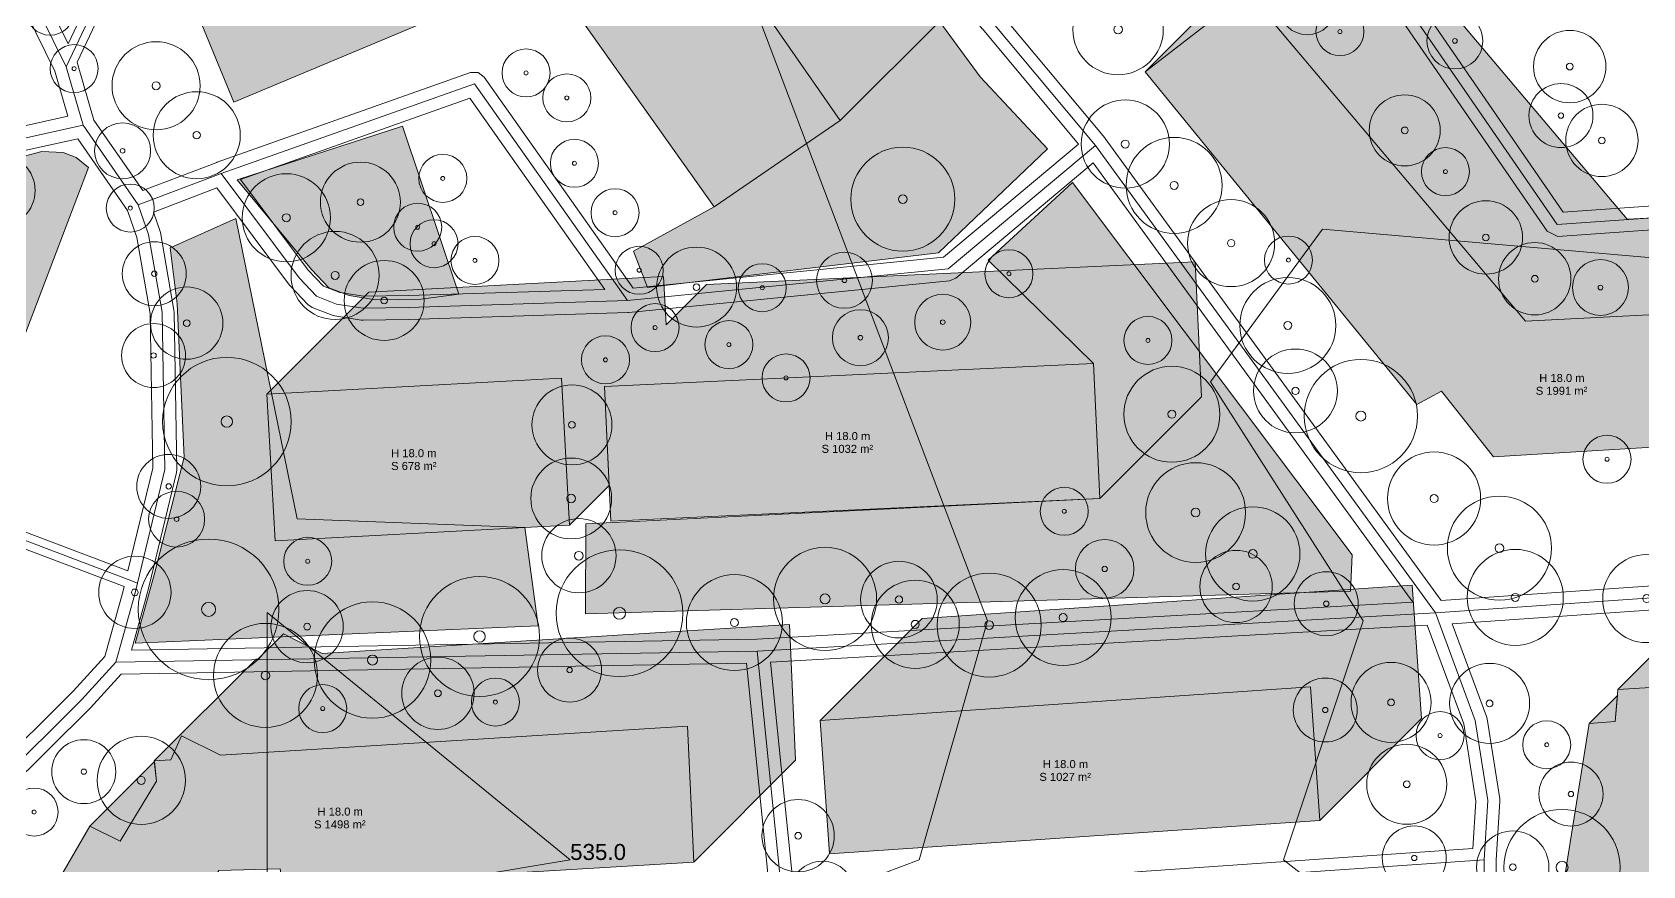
# Model space of a CAD drawing. Header units: metres. Extents: x -4 to 1086, y -7 to 929.
# Drawn here: x 484.9 to 686.2, y 313.1 to 417.3 of the extents above; entities that cross this region are included whole.
import ezdxf

# ---------------------------------------------------------------- set-up
doc = ezdxf.new("R2010")
doc.units = ezdxf.units.M
doc.header["$MEASUREMENT"] = 0
for name, color, linetype, lineweight, true_color in [('TPX_BUILDING_AREAS_TEXT', 7, 'CONTINUOUS', 0, 0x000000), ('TPX_BUILDING_HEIGHTS_TEXT', 7, 'CONTINUOUS', 0, 0x000000), ('TPX_BUILDINGS', 7, 'CONTINUOUS', 0, 0x000000), ('TPX_BUILDINGS_HATCH', 7, 'CONTINUOUS', 0, 0xf0f0f0), ('TPX_BUILDINGS_SHADOWS_HATCH', 7, 'CONTINUOUS', 0, 0x000000), ('TPX_BUILDINGS_SHADOWS_OUTLINES', 7, 'CONTINUOUS', 0, 0x000000), ('TPX_CONTOUR_LINES_5M', 7, 'CONTINUOUS', 0, 0x969696), ('TPX_CONTOUR_LINES_5M_TEXT', 7, 'CONTINUOUS', 0, 0x000000), ('TPX_ROADS_AXES', 7, 'CONTINUOUS', 0, 0x323232), ('TPX_ROADS_CONTOURS', 7, 'CONTINUOUS', 0, 0x646464), ('TPX_VEGETATION_GREEN_SPACES', 7, 'CONTINUOUS', 0, 0x58ba48), ('TPX_VEGETATION_GREEN_SPACES_HATCH', 7, 'CONTINUOUS', 0, 0x58ba48), ('TPX_VEGETATION_TREES_INDIVIDUAL', 7, 'CONTINUOUS', 0, 0x136734)]:
    doc.layers.add(name, color=color, linetype=linetype, lineweight=lineweight, true_color=true_color)
doc.styles.add('TPX_TEXTE', font='arial.ttf')

# ---------------------------------------------------------------- blocks, each defined once
blk = doc.blocks.new('TREETR003_CR035')
at = {"layer": 'TPX_VEGETATION_TREES_INDIVIDUAL'}
for radius in [3.5, 0.292]:
    blk.add_circle((0, 0, 0.04), radius, dxfattribs=at)
blk = doc.blocks.new('TREETR008_CR073')
at = {"layer": 'TPX_VEGETATION_TREES_INDIVIDUAL'}
for radius in [7.26, 0.75]:
    blk.add_circle((0, 0, 0.04), radius, dxfattribs=at)
blk = doc.blocks.new('TREETR007_CR075')
at = {"layer": 'TPX_VEGETATION_TREES_INDIVIDUAL'}
for radius in [7.5, 0.708]:
    blk.add_circle((0, 0, 0.04), radius, dxfattribs=at)
blk = doc.blocks.new('TREETR005_CR054')
at = {"layer": 'TPX_VEGETATION_TREES_INDIVIDUAL'}
for radius in [5.44, 0.458]:
    blk.add_circle((0, 0, 0.04), radius, dxfattribs=at)
blk = doc.blocks.new('TREETR003_CR030')
at = {"layer": 'TPX_VEGETATION_TREES_INDIVIDUAL'}
for radius in [3, 0.25]:
    blk.add_circle((0, 0, 0.04), radius, dxfattribs=at)
blk = doc.blocks.new('TREETR009_CR088')
at = {"layer": 'TPX_VEGETATION_TREES_INDIVIDUAL'}
for radius in [8.79, 0.875]:
    blk.add_circle((0, 0, 0.04), radius, dxfattribs=at)
blk = doc.blocks.new('TREETR005_CR055')
at = {"layer": 'TPX_VEGETATION_TREES_INDIVIDUAL'}
for radius in [5.51, 0.5]:
    blk.add_circle((0, 0, 0.04), radius, dxfattribs=at)
blk = doc.blocks.new('TREETR006_CR073')
at = {"layer": 'TPX_VEGETATION_TREES_INDIVIDUAL'}
for radius in [7.28, 0.625]:
    blk.add_circle((0, 0, 0.04), radius, dxfattribs=at)
blk = doc.blocks.new('TREETR007_CR080')
at = {"layer": 'TPX_VEGETATION_TREES_INDIVIDUAL'}
for radius in [8.03, 0.708]:
    blk.add_circle((0, 0, 0.04), radius, dxfattribs=at)
blk = doc.blocks.new('TREETR004_CR044')
at = {"layer": 'TPX_VEGETATION_TREES_INDIVIDUAL'}
for radius in [4.44, 0.417]:
    blk.add_circle((0, 0, 0.04), radius, dxfattribs=at)
blk = doc.blocks.new('TREETR004_CR046')
at = {"layer": 'TPX_VEGETATION_TREES_INDIVIDUAL'}
for radius in [4.59, 0.417]:
    blk.add_circle((0, 0, 0.04), radius, dxfattribs=at)
blk = doc.blocks.new('TREETR005_CR057')
at = {"layer": 'TPX_VEGETATION_TREES_INDIVIDUAL'}
for radius in [5.65, 0.542]:
    blk.add_circle((0, 0, 0.04), radius, dxfattribs=at)
blk = doc.blocks.new('TREETR006_CR065')
at = {"layer": 'TPX_VEGETATION_TREES_INDIVIDUAL'}
for radius in [6.45, 0.625]:
    blk.add_circle((0, 0, 0.04), radius, dxfattribs=at)
blk = doc.blocks.new('TREETR005_CR062')
at = {"layer": 'TPX_VEGETATION_TREES_INDIVIDUAL'}
for radius in [6.24, 0.542]:
    blk.add_circle((0, 0, 0.04), radius, dxfattribs=at)
blk = doc.blocks.new('TREETR005_CR059')
at = {"layer": 'TPX_VEGETATION_TREES_INDIVIDUAL'}
for radius in [5.89, 0.542]:
    blk.add_circle((0, 0, 0.04), radius, dxfattribs=at)
blk = doc.blocks.new('TREETR003_CR040')
at = {"layer": 'TPX_VEGETATION_TREES_INDIVIDUAL'}
for radius in [4, 0.333]:
    blk.add_circle((0, 0, 0.04), radius, dxfattribs=at)
blk = doc.blocks.new('TREETR004_CR050')
at = {"layer": 'TPX_VEGETATION_TREES_INDIVIDUAL'}
for radius in [5, 0.417]:
    blk.add_circle((0, 0, 0.04), radius, dxfattribs=at)
blk = doc.blocks.new('TREETR003_CR037')
at = {"layer": 'TPX_VEGETATION_TREES_INDIVIDUAL'}
for radius in [3.66, 0.333]:
    blk.add_circle((0, 0, 0.04), radius, dxfattribs=at)
blk = doc.blocks.new('TREETR005_CR051')
at = {"layer": 'TPX_VEGETATION_TREES_INDIVIDUAL'}
for radius in [5.05, 0.542]:
    blk.add_circle((0, 0, 0.04), radius, dxfattribs=at)
blk = doc.blocks.new('TREETR008_CR079')
at = {"layer": 'TPX_VEGETATION_TREES_INDIVIDUAL'}
for radius in [7.92, 0.75]:
    blk.add_circle((0, 0, 0.04), radius, dxfattribs=at)
blk = doc.blocks.new('TREETR006_CR071')
at = {"layer": 'TPX_VEGETATION_TREES_INDIVIDUAL'}
for radius in [7.08, 0.625]:
    blk.add_circle((0, 0, 0.04), radius, dxfattribs=at)
blk = doc.blocks.new('TREETR005_CR046')
at = {"layer": 'TPX_VEGETATION_TREES_INDIVIDUAL'}
for radius in [4.64, 0.542]:
    blk.add_circle((0, 0, 0.04), radius, dxfattribs=at)
blk = doc.blocks.new('TREETR005_CR052')
at = {"layer": 'TPX_VEGETATION_TREES_INDIVIDUAL'}
for radius in [5.24, 0.458]:
    blk.add_circle((0, 0, 0.04), radius, dxfattribs=at)
blk = doc.blocks.new('TREETR005_CR048')
at = {"layer": 'TPX_VEGETATION_TREES_INDIVIDUAL'}
for radius in [4.79, 0.458]:
    blk.add_circle((0, 0, 0.04), radius, dxfattribs=at)
blk = doc.blocks.new('TREETR004_CR045')
at = {"layer": 'TPX_VEGETATION_TREES_INDIVIDUAL'}
for radius in [4.52, 0.417]:
    blk.add_circle((0, 0, 0.04), radius, dxfattribs=at)
blk = doc.blocks.new('TREETR005_CR060')
at = {"layer": 'TPX_VEGETATION_TREES_INDIVIDUAL'}
for radius in [6, 0.5]:
    blk.add_circle((0, 0, 0.04), radius, dxfattribs=at)
blk = doc.blocks.new('TREETR005_CR058')
at = {"layer": 'TPX_VEGETATION_TREES_INDIVIDUAL'}
for radius in [5.82, 0.5]:
    blk.add_circle((0, 0, 0.04), radius, dxfattribs=at)
blk = doc.blocks.new('TREETR005_CR065')
at = {"layer": 'TPX_VEGETATION_TREES_INDIVIDUAL'}
for radius in [6.5, 0.542]:
    blk.add_circle((0, 0, 0.04), radius, dxfattribs=at)

msp = doc.modelspace()

# ---------------------------------------------------------------- hatches: boundary and pattern name
at = {"layer": 'TPX_BUILDINGS_HATCH'}
for points in [[(558.06, 446.28), (504.16, 423.03), (510.09, 408.54), (549.23, 424.94), (570.12, 395.46), (585.9, 406.23), (558.06, 446.28)], [(636.82, 422.27), (624, 412.31), (657.94, 370.75), (661.02, 372.4), (667.53, 364.18), (732.02, 368.09), (730.8, 384.18), (671.52, 381.16), (636.82, 422.27)], [(617.53, 375.85), (556.43, 373), (557.23, 356.14), (618.33, 358.98), (617.53, 375.85)], [(551.07, 374.02), (514.24, 372.03), (515.25, 353.67), (546.47, 355.36), (552.07, 355.66), (551.07, 374.02)], [(679.51, 330.84), (672.59, 287.51), (675.66, 287.24), (674.29, 270.79), (678.45, 269.64), (677.94, 266.07), (737.81, 244.2), (743.37, 258.82), (689.67, 279.55), (695.15, 322.27), (700.86, 323.04), (751.08, 326.24), (750.12, 342.46), (699.72, 339.62), (700.09, 336.15), (683.09, 335.12), (682.73, 331.1), (679.51, 330.84)], [(644.66, 335.42), (583.4, 331.23), (584.55, 314.54), (645.81, 318.74), (644.66, 335.42)], [(492.09, 318.02), (480.92, 298.72), (494.99, 290.87), (508.22, 312.46), (515.9, 312.68), (516.17, 310.43), (567.58, 313.52), (566.82, 330.5), (508.44, 326.89), (503.56, 329.33), (502.21, 326.33), (500.16, 326.17), (500.44, 323.65), (495.91, 316.15), (492.09, 318.02)]]:
    msp.add_hatch(color=256, dxfattribs=at).paths.add_polyline_path(points)
at = {"layer": 'TPX_BUILDINGS_SHADOWS_HATCH'}
for points in [[(516.89, 435.76), (504.16, 423.03), (558.06, 446.28), (585.9, 406.23), (598.63, 418.96), (570.79, 459.01), (516.89, 435.76)], [(636.72, 425.04), (624, 412.31), (636.82, 422.27), (671.52, 381.16), (730.8, 384.18), (732.02, 368.09), (744.75, 380.82), (743.53, 396.91), (684.25, 393.89), (649.55, 435), (636.72, 425.04)], [(526.97, 384.76), (514.24, 372.03), (551.07, 374.02), (552.07, 355.66), (557.02, 360.6), (556.43, 373), (617.53, 375.85), (618.33, 358.98), (631.06, 371.71), (630.26, 388.58), (569.16, 385.72), (564.13, 380.69), (563.8, 386.75), (526.97, 384.76)], [(695.82, 347.85), (683.09, 335.12), (700.09, 336.15), (699.72, 339.62), (750.12, 342.46), (751.08, 326.24), (763.6, 338.75), (763.41, 341.59), (824.27, 345.55), (825.32, 329.64), (838.05, 342.37), (837, 358.27), (776.14, 354.32), (763.64, 341.82), (762.84, 355.19), (712.45, 352.34), (708.74, 348.63), (695.82, 347.85)], [(596.13, 343.96), (583.4, 331.23), (644.66, 335.42), (645.81, 318.74), (658.54, 331.47), (657.39, 348.15), (596.13, 343.96)], [(512.89, 338.9), (500.16, 326.17), (502.21, 326.33), (503.56, 329.33), (508.44, 326.89), (566.82, 330.5), (567.58, 313.52), (580.31, 326.25), (579.54, 343.23), (521.16, 339.62), (516.29, 342.06), (513.15, 338.92), (512.89, 338.9)], [(683.02, 334.35), (679.51, 330.84), (682.73, 331.1), (683.02, 334.35)], [(500.17, 326.1), (492.09, 318.02), (495.91, 316.15), (500.44, 323.65), (500.17, 326.1)]]:
    msp.add_hatch(color=256, dxfattribs=at).paths.add_polyline_path(points)
at = {"layer": 'TPX_VEGETATION_GREEN_SPACES_HATCH'}
for points in [[(571.54, 456.27), (501.05, 429.91), (504.16, 423.03), (558.06, 446.28), (585.9, 406.23), (570.12, 395.46), (560.05, 389.9), (561.8, 385.38), (598.18, 389.71), (611.79, 402.71), (603.36, 411.7), (586.7, 434.47), (574.59, 454.75), (571.54, 456.27)], [(531.2, 405.54), (510.5, 398.83), (519.81, 387.62), (521.99, 385.34), (524.5, 384.35), (527.8, 383.83), (533.46, 383.92), (538.22, 384.54), (531.2, 405.54)], [(446.48, 398.28), (443.1, 390.21), (478.61, 391.47), (470.99, 372.02), (473.29, 371.06), (475.72, 370.54), (477.45, 370.42), (478.88, 370.91), (480.66, 372.18), (481.75, 373.54), (491.95, 400.38), (490.39, 401.62), (488.79, 402.25), (486.09, 402.35), (480.95, 400.98), (473.05, 399.64), (446.48, 398.28)], [(554.11, 355.8), (554.07, 344.56), (649.67, 347.39), (649.85, 351.94), (614.93, 398.51), (604.38, 388.76), (617.53, 375.85), (618.33, 358.98), (554.11, 355.8)], [(500.15, 349.43), (497.77, 340.88), (548.13, 343.05), (546.47, 355.36), (518.03, 356.45), (510.33, 393.99), (502.16, 390.34), (503.02, 383.31), (503.89, 364.16), (500.15, 349.43)]]:
    msp.add_hatch(color=256, dxfattribs=at).paths.add_polyline_path(points)

# ---------------------------------------------------------------- linework, layer by layer
at = {"layer": 'TPX_BUILDINGS', "elevation": 0.04}
for points in [[(558.06, 446.28), (504.16, 423.03), (510.09, 408.54), (549.23, 424.94), (570.12, 395.46), (585.9, 406.23)], [(636.82, 422.27), (624, 412.31), (657.94, 370.75), (661.02, 372.4), (667.53, 364.18), (732.02, 368.09), (730.8, 384.18), (671.52, 381.16)], [(617.53, 375.85), (556.43, 373), (557.23, 356.14), (618.33, 358.98)], [(551.07, 374.02), (514.24, 372.03), (515.25, 353.67), (546.47, 355.36), (552.07, 355.66)], [(679.51, 330.84), (672.59, 287.51), (675.66, 287.24), (674.29, 270.79), (678.45, 269.64), (677.94, 266.07), (737.81, 244.2), (743.37, 258.82), (689.67, 279.55), (695.15, 322.27), (700.86, 323.04), (751.08, 326.24), (750.12, 342.46), (699.72, 339.62), (700.09, 336.15), (683.09, 335.12), (682.73, 331.1)], [(644.66, 335.42), (583.4, 331.23), (584.55, 314.54), (645.81, 318.74)], [(492.09, 318.02), (480.92, 298.72), (494.99, 290.87), (508.22, 312.46), (515.9, 312.68), (516.17, 310.43), (567.58, 313.52), (566.82, 330.5), (508.44, 326.89), (503.56, 329.33), (502.21, 326.33), (500.16, 326.17), (500.44, 323.65), (495.91, 316.15)]]:
    msp.add_lwpolyline(points, close=True, dxfattribs=at)
at = {"layer": 'TPX_BUILDINGS_SHADOWS_OUTLINES', "elevation": 0.04}
for points in [[(516.89, 435.76), (504.16, 423.03), (558.06, 446.28), (585.9, 406.23), (598.63, 418.96), (570.79, 459.01)], [(636.72, 425.04), (624, 412.31), (636.82, 422.27), (671.52, 381.16), (730.8, 384.18), (732.02, 368.09), (744.75, 380.82), (743.53, 396.91), (684.25, 393.89), (649.55, 435)], [(526.97, 384.76), (514.24, 372.03), (551.07, 374.02), (552.07, 355.66), (557.02, 360.6), (556.43, 373), (617.53, 375.85), (618.33, 358.98), (631.06, 371.71), (630.26, 388.58), (569.16, 385.72), (564.13, 380.69), (563.8, 386.75)], [(695.82, 347.85), (683.09, 335.12), (700.09, 336.15), (699.72, 339.62), (750.12, 342.46), (751.08, 326.24), (763.6, 338.75), (763.41, 341.59), (824.27, 345.55), (825.32, 329.64), (838.05, 342.37), (837, 358.27), (776.14, 354.32), (763.64, 341.82), (762.84, 355.19), (712.45, 352.34), (708.74, 348.63)], [(596.13, 343.96), (583.4, 331.23), (644.66, 335.42), (645.81, 318.74), (658.54, 331.47), (657.39, 348.15)], [(512.89, 338.9), (500.16, 326.17), (502.21, 326.33), (503.56, 329.33), (508.44, 326.89), (566.82, 330.5), (567.58, 313.52), (580.31, 326.25), (579.54, 343.23), (521.16, 339.62), (516.29, 342.06), (513.15, 338.92)], [(683.02, 334.35), (679.51, 330.84), (682.73, 331.1)], [(500.17, 326.1), (492.09, 318.02), (495.91, 316.15), (500.44, 323.65)]]:
    msp.add_lwpolyline(points, close=True, dxfattribs=at)
at = {"layer": 'TPX_CONTOUR_LINES_5M', "elevation": 0.05}
for points in [[(751.64, 450.84), (736.94, 433.33), (745.32, 403.44), (725.27, 385.77), (646.15, 392.67), (632.15, 373.56), (651.24, 343.67), (641.28, 313.79), (672.52, 289.39), (698.89, 293.53), (725.27, 329.59), (925.64, 343.67), (930.17, 373.56), (909.88, 386.53), (883.51, 344.1), (778.01, 355.23), (751.64, 450.84)], [(570.36, 433.33), (604.29, 343.67), (595.77, 313.79), (567.03, 302.97), (540.65, 260.84), (514.28, 276.24), (437.57, 283.9), (276.92, 125.76), (239.56, 194.25), (224.17, 208.34), (197.8, 206.92), (181.13, 254.02), (145.05, 275.59), (110.53, 224.13), (171.43, 200.39), (197.8, 168.04), (197.8, 139.28), (171.43, 134.47), (145.05, 158.29), (109.11, 104.6), (107.72, 44.83), (92.31, 30.8), (39.56, 22), (0, 29)], [(514.28, 344.73), (514.28, 307.47), (552.13, 313.79), (514.28, 344.73)]]:
    msp.add_lwpolyline(points, dxfattribs=at)
at = {"layer": 'TPX_ROADS_AXES', "elevation": 0.03}
for points in [[(328.14, 443.21), (387.89, 418.04), (429.48, 400.82), (440.89, 399.66), (450.14, 399.98), (476.76, 402.43), (491.25, 405.65)], [(643.18, 440.22), (675.48, 393.24), (724.4, 396.67), (744.12, 398.06), (784.37, 400.89), (821.73, 403.52)], [(489.14, 412.94), (498.18, 432.05)], [(594.65, 431.3), (604.8, 418.65), (617.79, 403.11), (660.28, 344.69)], [(483.15, 428.08), (484.31, 422.78), (489.14, 412.94), (491.25, 405.65)], [(498.16, 395.68), (508.51, 399.61), (540.18, 410.81), (559.31, 383.72)], [(491.25, 405.65), (498.16, 395.68), (499.44, 391.99), (501.14, 382.27), (501.46, 362.59), (498.05, 348.4), (497.72, 347.04), (495.34, 338.5)], [(508.51, 399.61), (518.25, 386.56), (520.44, 384.28), (522.95, 383.29), (526.25, 382.77), (531.91, 382.86), (559.31, 383.72), (599.39, 387.7), (617.79, 403.11)], [(466.43, 360.38), (496.91, 348.84), (498.05, 348.4)], [(836.89, 355.31), (756.38, 351.35), (660.28, 344.69)], [(660.28, 344.69), (575.51, 339.9), (495.34, 338.5)], [(660.28, 344.69), (665.26, 331.21), (666.84, 321.22), (666.38, 313.81), (666.39, 309.45), (665.31, 300.42), (663.28, 290.35), (654.03, 262.53)], [(495.34, 338.5), (491.09, 333.84), (480.6, 323.42), (471.28, 316.18), (449.28, 302.28), (399.99, 267.29), (392.54, 261.86)], [(575.51, 339.9), (578.9, 306.64)], [(666.38, 313.81), (623.63, 310.84), (578.9, 306.64), (546.07, 303.57), (514.21, 300.59), (497.71, 271.92)]]:
    msp.add_lwpolyline(points, dxfattribs=at)
at = {"layer": 'TPX_ROADS_CONTOURS', "elevation": 0.03}
for points in [[(638.92, 448.73), (653.54, 455.02), (666.61, 424.88), (667.43, 424.08), (668.57, 424.1), (725.42, 448.16), (726.23, 448.99), (726.21, 450.14), (712.85, 480.56), (716.08, 481.96), (718.93, 483.18), (732.32, 450.92), (722.03, 445.88), (721.4, 445.3), (721.19, 444.48), (721.55, 434.04), (722.84, 398.07), (676.23, 394.8), (644.41, 441.07), (643.45, 441.7), (643.43, 441.69)], [(490.52, 413.52), (498.61, 430.62), (498.72, 430.65), (548.63, 449.74), (577.75, 460.86), (593.31, 430.61), (593.43, 430.51), (593.48, 430.36), (603.63, 417.71), (603.65, 417.69), (615.68, 403.3), (598.78, 389.15), (560.03, 385.3), (541.4, 411.68), (540.63, 412.24), (539.68, 412.23), (508.01, 401.03), (507.98, 401.01), (498.73, 397.5), (492.62, 406.3), (490.58, 413.36)], [(606.78, 418.62), (642.43, 438.66), (674.24, 392.39), (675.58, 391.74), (724.5, 395.18), (742.98, 396.48), (754.47, 352.72), (661.01, 346.25), (619.01, 403.99), (618.94, 404.07)], [(484.92, 427), (496.08, 429.95), (489.4, 415.82), (485.74, 423.27)], [(478.54, 404.36), (484.2, 419.6), (487.73, 412.4), (489.37, 406.77)], [(510.93, 398.88), (539.61, 409.02), (556.48, 385.13), (531.87, 384.36), (526.35, 384.27), (523.35, 384.75), (521.3, 385.55), (519.4, 387.53)], [(497.32, 340.03), (499.16, 346.64), (499.5, 348.05), (502.92, 362.24), (502.96, 362.62), (502.64, 382.29), (502.61, 382.53), (500.92, 392.25), (500.86, 392.49), (500.06, 394.79), (507.98, 397.81), (517.05, 385.66), (517.17, 385.52), (519.36, 383.24), (519.89, 382.88), (522.4, 381.89), (522.72, 381.81), (526.02, 381.29), (526.27, 381.27), (531.95, 381.36), (559.36, 382.22), (559.46, 382.23), (599.54, 386.21), (600.35, 386.55), (617.52, 400.93), (657.45, 346.04), (575.46, 341.4)], [(577.16, 338.5), (659.26, 343.13), (663.81, 330.83), (665.34, 321.15), (664.97, 315.21), (623.53, 312.33), (623.49, 312.33), (580.24, 308.27)], [(452.02, 302.24), (472.08, 314.91), (472.2, 315), (481.52, 322.24), (481.65, 322.36), (492.15, 332.77), (492.2, 332.83), (496.01, 337.01), (574.16, 338.38), (577.25, 307.99), (545.93, 305.07), (514.07, 302.08), (512.91, 301.34), (497.09, 273.84), (487.62, 278.12), (469.87, 290.15)]]:
    msp.add_lwpolyline(points, close=True, dxfattribs=at)
for points in [[(477.08, 400.97), (490.59, 403.97), (496.81, 394.99), (497.98, 391.62), (499.64, 382.13), (499.96, 362.76), (496.87, 349.92), (466.78, 361.31)], [(466.07, 359.44), (496.4, 347.96), (496.26, 347.42), (493.99, 339.24), (490.01, 334.88), (479.6, 324.55)], [(686.19, 252.8), (655.92, 263.46), (664.7, 289.88), (664.75, 290.06), (666.78, 300.12), (666.8, 300.24), (667.88, 309.28), (667.89, 309.46), (667.88, 313.76), (668.34, 321.13), (668.33, 321.45), (666.75, 331.45), (666.67, 331.73), (662.38, 343.33), (755.19, 349.76)]]:
    msp.add_lwpolyline(points, dxfattribs=at)
at = {"layer": 'TPX_VEGETATION_GREEN_SPACES', "elevation": 0}
for points in [[(571.54, 456.27), (501.05, 429.91), (504.16, 423.03), (558.06, 446.28), (585.9, 406.23), (570.12, 395.46), (560.05, 389.9), (561.8, 385.38), (598.18, 389.71), (611.79, 402.71), (603.36, 411.7), (586.7, 434.47), (574.59, 454.75)], [(531.2, 405.54), (510.5, 398.83), (519.81, 387.62), (521.99, 385.34), (524.5, 384.35), (527.8, 383.83), (533.46, 383.92), (538.22, 384.54)], [(446.48, 398.28), (443.1, 390.21), (478.61, 391.47), (470.99, 372.02), (473.29, 371.06), (475.72, 370.54), (477.45, 370.42), (478.88, 370.91), (480.66, 372.18), (481.75, 373.54), (491.95, 400.38), (490.39, 401.62), (488.79, 402.25), (486.09, 402.35), (480.95, 400.98), (473.05, 399.64)], [(554.11, 355.8), (554.07, 344.56), (649.67, 347.39), (649.85, 351.94), (614.93, 398.51), (604.38, 388.76), (617.53, 375.85), (618.33, 358.98)], [(500.15, 349.43), (497.77, 340.88), (548.13, 343.05), (546.47, 355.36), (518.03, 356.45), (510.33, 393.99), (502.16, 390.34), (503.02, 383.31), (503.89, 364.16)]]:
    msp.add_lwpolyline(points, close=True, dxfattribs=at)

# ---------------------------------------------------------------- block references
at = {"layer": 'TPX_VEGETATION_TREES_INDIVIDUAL'}
for name, p in [('TREETR003_CR030', (487.13, 419.91, 0.04)), ('TREETR005_CR057', (620.61, 417.61, 0.04)), ('TREETR003_CR035', (644.26, 420.45, 0.04)), ('TREETR003_CR030', (648.34, 417.35, 0.04)), ('TREETR003_CR035', (662.71, 416.19, 0.04)), ('TREETR004_CR045', (677.06, 412.98, 0.04)), ('TREETR003_CR030', (490.14, 412.73, 0.04)), ('TREETR005_CR055', (500.39, 410.58, 0.04)), ('TREETR003_CR030', (546.62, 412.19, 0.04)), ('TREETR003_CR030', (551.72, 409.07, 0.04)), ('TREETR003_CR040', (675.97, 406.86, 0.04)), ('TREETR005_CR054', (505.46, 404.4, 0.04)), ('TREETR005_CR055', (621.51, 403.3, 0.04)), ('TREETR004_CR044', (656.44, 405.01, 0.04)), ('TREETR004_CR045', (681.08, 403.75, 0.04)), ('TREETR003_CR035', (496.2, 402.45, 0.04)), ('TREETR003_CR030', (552.67, 400.89, 0.04)), ('TREETR005_CR065', (593.71, 396.41, 0.04)), ('TREETR005_CR060', (627.62, 398.13, 0.04)), ('TREETR003_CR030', (661.53, 399.85, 0.04)), ('TREETR004_CR045', (480.75, 397.49, 0.04)), ('TREETR004_CR050', (525.92, 396.03, 0.04)), ('TREETR003_CR030', (536.22, 399, 0.04)), ('TREETR005_CR055', (516.66, 394.08, 0.04)), ('TREETR003_CR030', (497.16, 395.29, 0.04)), ('TREETR003_CR030', (557.75, 394.71, 0.04)), ('TREETR003_CR030', (533.08, 392.9, 0.04)), ('TREETR005_CR054', (634.74, 390.91, 0.04)), ('TREETR004_CR046', (666.58, 391.62, 0.04)), ('TREETR003_CR030', (535.12, 390.84, 0.04)), ('TREETR003_CR040', (500.16, 387.08, 0.04)), ('TREETR005_CR055', (522.76, 386.87, 0.04)), ('TREETR003_CR030', (540.23, 388.74, 0.04)), ('TREETR003_CR030', (560.76, 387.52, 0.04)), ('TREETR003_CR030', (641.91, 388.79, 0.04)), ('TREETR004_CR045', (672.69, 386.46, 0.04)), ('TREETR004_CR050', (528.89, 383.74, 0.04)), ('TREETR004_CR050', (567.93, 385.41, 0.04)), ('TREETR003_CR035', (586.42, 386.26, 0.04)), ('TREETR003_CR030', (606.97, 387.08, 0.04)), ('TREETR003_CR035', (680.9, 385.36, 0.04)), ('TREETR003_CR030', (576.15, 385.33, 0.04)), ('TREETR005_CR060', (641.83, 380.62, 0.04)), ('TREETR004_CR045', (504.21, 380.91, 0.04)), ('TREETR003_CR035', (598.7, 381.03, 0.04)), ('TREETR003_CR030', (562.75, 380.35, 0.04)), ('TREETR003_CR035', (588.41, 379.09, 0.04)), ('TREETR003_CR040', (500.07, 376.86, 0.04)), ('TREETR003_CR030', (571.97, 378.22, 0.04)), ('TREETR003_CR030', (624.35, 378.74, 0.04)), ('TREETR003_CR030', (556.55, 376.32, 0.04)), ('TREETR007_CR080', (509.23, 368.6, 0.04)), ('TREETR003_CR030', (579.12, 374.06, 0.04)), ('TREETR005_CR052', (642.78, 372.43, 0.04)), ('TREETR005_CR060', (627.34, 369.52, 0.04)), ('TREETR006_CR071', (650.96, 369.29, 0.04)), ('TREETR004_CR050', (552.36, 368.19, 0.04)), ('TREETR003_CR030', (681.72, 363.89, 0.04)), ('TREETR003_CR040', (501.96, 360.49, 0.04)), ('TREETR005_CR058', (660.11, 358.98, 0.04)), ('TREETR005_CR051', (552.27, 358.99, 0.04)), ('TREETR005_CR062', (630.31, 357.22, 0.04)), ('TREETR003_CR030', (613.88, 357.38, 0.04)), ('TREETR003_CR035', (502.95, 356.4, 0.04)), ('TREETR005_CR065', (668.27, 352.78, 0.04)), ('TREETR005_CR046', (553.23, 351.83, 0.04)), ('TREETR005_CR059', (637.45, 352.05, 0.04)), ('TREETR009_CR088', (506.95, 345.12, 0.04)), ('TREETR003_CR030', (519.33, 351.13, 0.04)), ('TREETR008_CR079', (558.3, 344.63, 0.04)), ('TREETR006_CR065', (583.99, 346.43, 0.04)), ('TREETR003_CR037', (618.94, 350.18, 0.04)), ('TREETR004_CR045', (635.36, 347.98, 0.04)), ('TREETR005_CR060', (670.26, 346.62, 0.04)), ('TREETR004_CR045', (497.73, 347.25, 0.04)), ('TREETR005_CR048', (593.23, 346.34, 0.04)), ('TREETR005_CR055', (686.69, 346.47, 0.04)), ('TREETR007_CR075', (540.81, 341.73, 0.04)), ('TREETR005_CR060', (572.66, 343.47, 0.04)), ('TREETR005_CR055', (595.26, 343.25, 0.04)), ('TREETR005_CR065', (604.5, 343.16, 0.04)), ('TREETR005_CR060', (613.75, 344.1, 0.04)), ('TREETR003_CR040', (646.63, 345.83, 0.04)), ('TREETR004_CR045', (519.26, 342.96, 0.04)), ('TREETR006_CR073', (527.43, 338.79, 0.04)), ('TREETR005_CR065', (514.06, 336.87, 0.04)), ('TREETR003_CR040', (552.07, 337.53, 0.04)), ('TREETR004_CR045', (535.61, 334.63, 0.04)), ('TREETR004_CR050', (654.73, 333.49, 0.04)), ('TREETR004_CR050', (667.05, 333.37, 0.04)), ('TREETR003_CR030', (542.79, 333.53, 0.04)), ('TREETR003_CR040', (646.51, 332.54, 0.04)), ('TREETR003_CR030', (521.21, 332.72, 0.04)), ('TREETR003_CR030', (660.85, 329.34, 0.04)), ('TREETR003_CR030', (674.19, 328.19, 0.04)), ('TREETR003_CR040', (491.35, 324.83, 0.04)), ('TREETR005_CR055', (498.53, 323.74, 0.04)), ('TREETR004_CR050', (656.69, 323.25, 0.04)), ('TREETR003_CR040', (677.22, 322.03, 0.04)), ('TREETR003_CR030', (485.14, 319.78, 0.04)), ('TREETR004_CR045', (580.63, 316.82, 0.04)), ('TREETR008_CR073', (676.1, 312.85, 0.04)), ('TREETR003_CR040', (657.63, 314.04, 0.04)), ('TREETR004_CR045', (669.94, 312.9, 0.04)), ('TREETR003_CR040', (583.64, 309.64, 0.04))]:
    msp.add_blockref(name, p, dxfattribs=at)

# ---------------------------------------------------------------- texts
at = {"layer": 'TPX_BUILDING_AREAS_TEXT', "style": 'TPX_TEXTE'}
for s, p in [('S 1991 m²', (672.82, 371.95, 0.05)), ('S 1032 m²', (583.56, 364.69, 0.05)), ('S 678 m²', (529.76, 362.55, 0.05)), ('S 1027 m²', (610.78, 323.68, 0.05)), ('S 1498 m²', (520.13, 317.74, 0.05))]:
    msp.add_text(s, height=1, dxfattribs=at).set_placement(p)
at = {"layer": 'TPX_BUILDING_HEIGHTS_TEXT', "style": 'TPX_TEXTE'}
for p in [(673.25, 373.55, 0.05), (583.98, 366.29, 0.05), (529.76, 364.15, 0.05), (611.2, 325.28, 0.05), (520.56, 319.34, 0.05)]:
    msp.add_text('H 18.0 m', height=1, dxfattribs=at).set_placement(p)
at = {"layer": 'TPX_CONTOUR_LINES_5M_TEXT', "style": 'TPX_TEXTE'}
msp.add_text('535.0', height=2, dxfattribs=at).set_placement((552.13, 313.79, 0.05))

doc.saveas('drawing.dxf')
